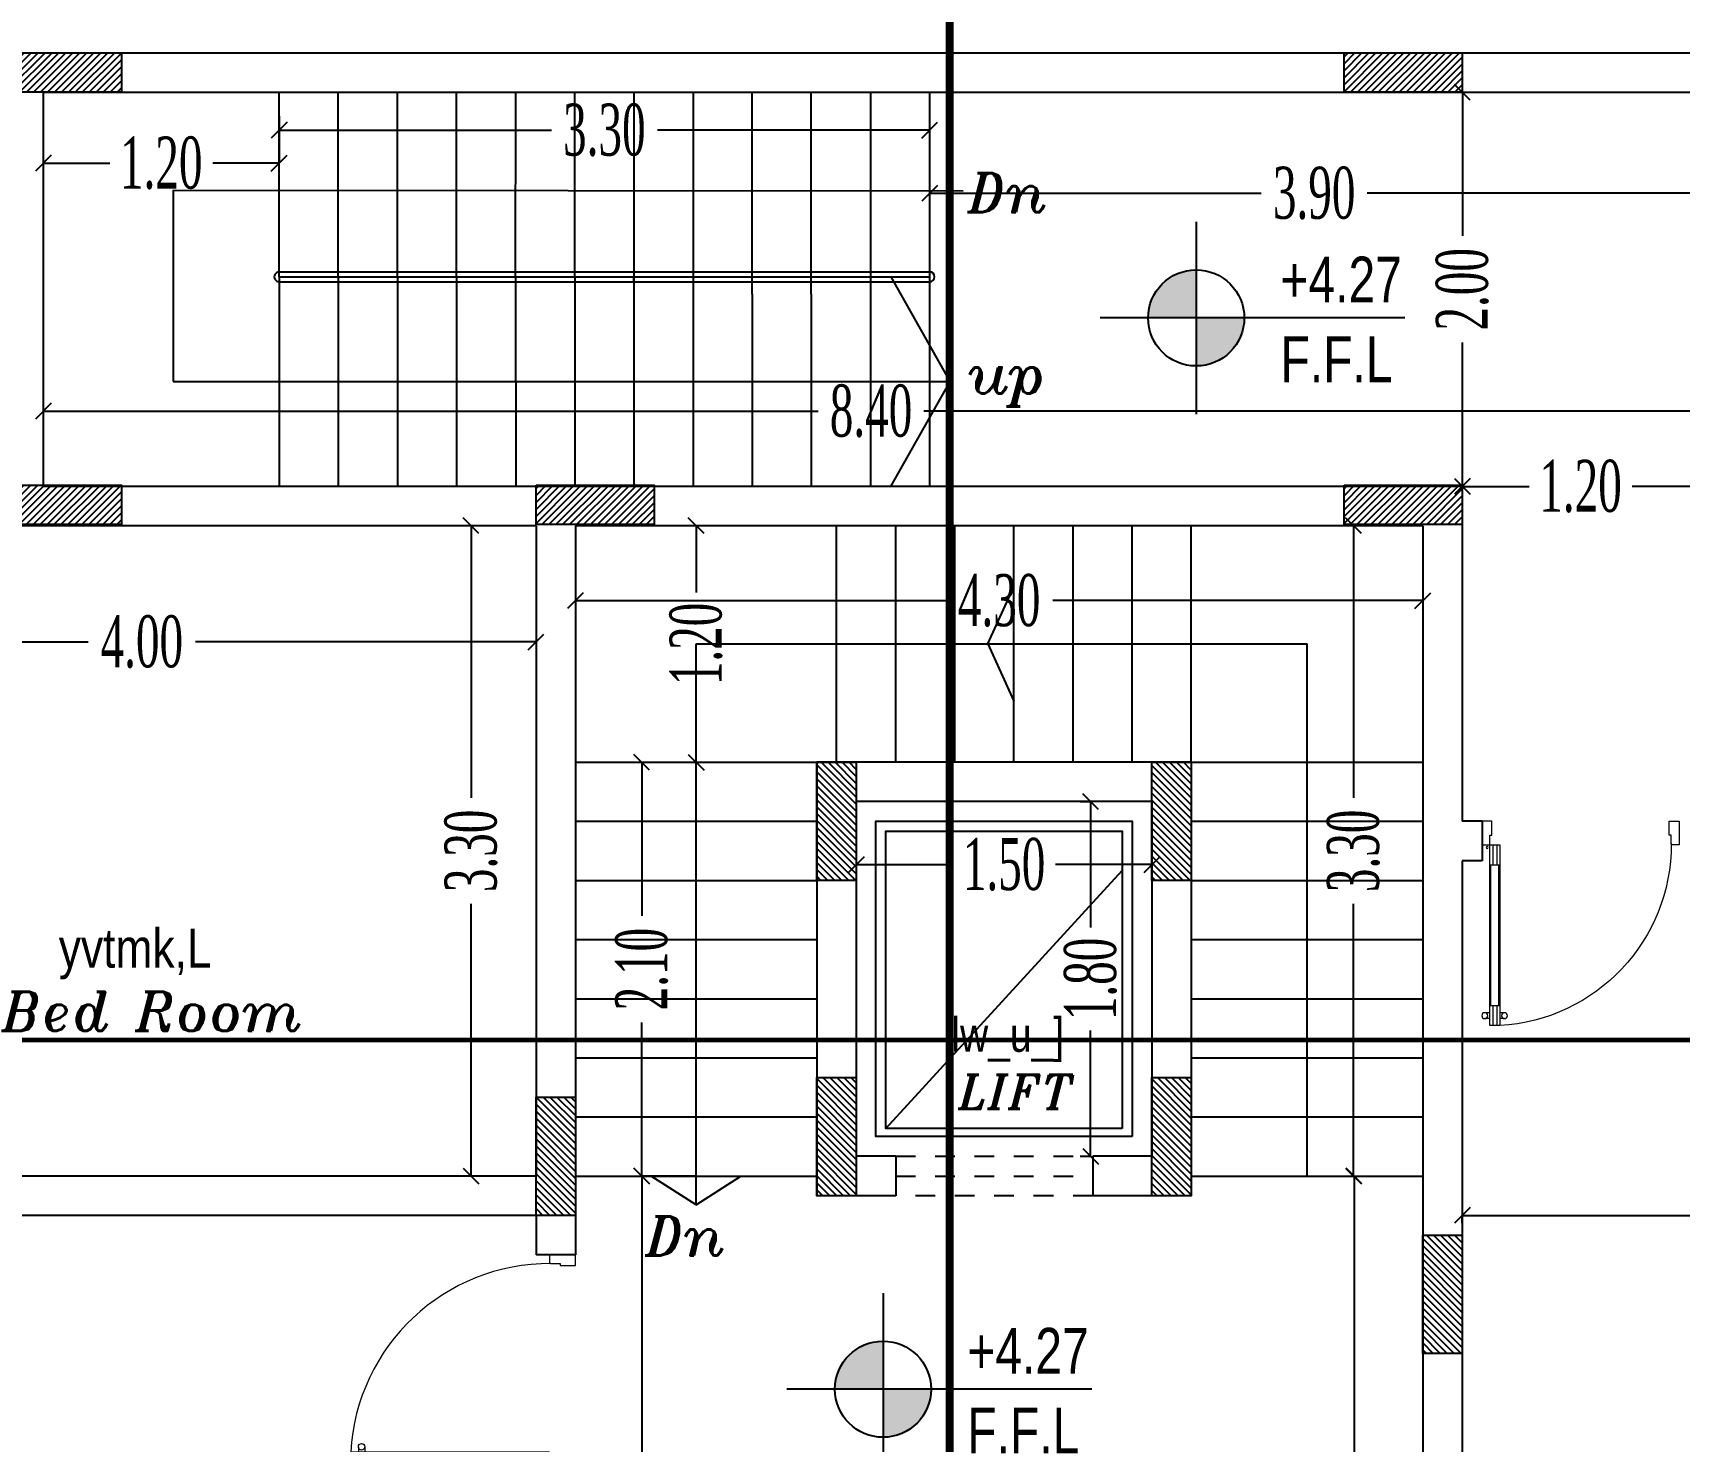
# Model space of a CAD drawing. Header units: metres. Extents: x -434 to 683, y -422 to -228.
# Drawn here: x 3.92 to 12.28, y -295.04 to -287.89 of the extents above; entities that cross this region are included whole.
import ezdxf
from ezdxf.enums import TextEntityAlignment as Align

# ---------------------------------------------------------------- set-up
doc = ezdxf.new("R2010")
doc.units = ezdxf.units.M
doc.header["$MEASUREMENT"] = 0
doc.header["$PDMODE"] = 34
for name, pattern in [('DASHDOT', [1, 0.5, -0.25, 0, -0.25]), ('DASHDOT2', [0.5, 0.25, -0.125, 0, -0.125]), ('DD', [0.2, 0.1, -0.1])]:
    doc.linetypes.add(name, pattern=pattern)
for name, color, linetype, lineweight in [('A-DOOR-FRAM', 31, 'Continuous', 25), ('Dimn Out', 6, 'Continuous', 9), ('door', 114, 'Continuous', 13)]:
    doc.layers.add(name, color=color, linetype=linetype, lineweight=lineweight)
for name, color, linetype in [('A-LVL', 3, 'Continuous'), ('Columns', 41, 'Continuous'), ('Dim-inside', 1, 'Continuous'), ('DWG-TITLE1', 2, 'Continuous'), ('FRN', 45, 'Continuous'), ('Hand Rail', 42, 'Continuous'), ('KOR', 134, 'Continuous'), ('Section Line', 4, 'Continuous'), ('TEXT', 4, 'Continuous'), ('TXT', 1, 'Continuous'), ('WALL', 7, 'Continuous')]:
    doc.layers.add(name, color=color, linetype=linetype)
doc.styles.add('ELAH-EN', font='arial.ttf', dxfattribs={"width": 0.75})
doc.styles.add('kamal', font='romantic.ttf', dxfattribs={"width": 0.6})
doc.styles.add('MP', font='xarb.shx', dxfattribs={"height": 200})
doc.styles.add('Q', font='italict.shx', dxfattribs={"height": 0.18})
doc.styles.add('UTMAN', font='romantic.ttf', dxfattribs={"width": 0.6})
doc.dimstyles.new('KAMAL', dxfattribs={"dimscale": 0.8, "dimtxt": 0.5, "dimasz": 0.1, "dimexe": 0, "dimexo": 0, "dimgap": 0.09, "dimtad": 1, "dimzin": 0, "dimdsep": 46, "dimtxsty": 'kamal', "dimblk": 'OBLIQUE', "dimcen": 0.09, "dimclrd": 15, "dimclre": 8, "dimclrt": 5, "dimadec": 0, "dimazin": 0, "dimtfac": 1, "dimtix": 1, "dimtofl": 0, "dimtmove": 1, "dimatfit": 3, "dimldrblk": 'OBLIQUE', "dimfxl": 0.18, "dimtolj": 1, "dimtzin": 0, "dimarcsym": 0})
doc.dimstyles.new('kamal 1', dxfattribs={"dimscale": 0.8, "dimtxt": 0.33, "dimasz": 0.1, "dimexe": 0, "dimexo": 0, "dimgap": 0.09, "dimtad": 0, "dimzin": 0, "dimdsep": 46, "dimtxsty": 'UTMAN', "dimblk": 'OBLIQUE', "dimcen": 0.09, "dimclrd": 252, "dimclre": 8, "dimclrt": 7, "dimadec": 0, "dimazin": 0, "dimtfac": 1, "dimtix": 1, "dimtofl": 0, "dimtmove": 1, "dimatfit": 3, "dimldrblk": 'OBLIQUE', "dimfxl": 1, "dimtolj": 1, "dimtzin": 0, "dimlwd": -1, "dimarcsym": 0})
doc.dimstyles.new('UTMAN 77', dxfattribs={"dimscale": 0.8, "dimtxt": 0.1, "dimasz": 0.1, "dimexe": 0, "dimexo": 0, "dimgap": 0.09, "dimtad": 0, "dimzin": 0, "dimdsep": 46, "dimtxsty": 'UTMAN', "dimblk": 'OBLIQUE', "dimcen": 0.09, "dimclrd": 252, "dimclre": 8, "dimclrt": 7, "dimadec": 0, "dimazin": 0, "dimtfac": 1, "dimtix": 1, "dimtofl": 0, "dimtmove": 1, "dimatfit": 3, "dimldrblk": 'OBLIQUE', "dimfxl": 0.18, "dimtolj": 1, "dimtzin": 0, "dimlwd": -1, "dimarcsym": 0})

# ---------------------------------------------------------------- blocks, each defined once
blk = doc.blocks.new('door-1m-wall-15')
at = {"layer": 'door', "color": 211}
for p, q in [((-0.1147011815501173, 1.003058871621022), (-0.09240534645908838, 1.003058871621022)), ((-0.03624353408179104, 1.003058934156229), (-0.01394769899076209, 1.003058934156229)), ((-0.1141539834405307, 0.9730167171087487), (-0.09240534645908838, 0.9730167171087487)), ((-0.0851435572204764, 0.9379491551052297), (-0.0851435572204764, 0.2203715598644749)), ((-0.04507600088135177, 0.9379491551052297), (-0.04507600088135177, 0.2203715598644749)), ((-0.03624350810304122, 0.9730082669018429), (-0.01394767301212596, 0.9730082669018429)), ((-0.04006755633912462, 0.2203715598644749), (-0.09015200176304461, 0.2203715598644749)), ((-0.07512666813562419, 0.120202669016976), (-0.07512666813562419, 0.2203715598644749)), ((-0.05509288996620398, 0.120202669016976), (-0.05509288996620398, 0.2203715598644749))]:
    blk.add_line(p, q, dxfattribs=at)
at = {"layer": 'door'}
for p, q in [((-0.09015200176304461, 1.038118045952899), (-0.04006755633912462, 1.038118045952899)), ((-0.09015200176304461, 0.120202669016976), (-0.09015200176304461, 1.038118045952899)), ((-0.07512666813562419, 0.9379491551052297), (-0.07512666813562419, 1.038118045952899)), ((-0.05509288996620398, 0.9379491551052297), (-0.05509288996620398, 1.038118045952899)), ((-0.04006755633912462, 1.038118045952899), (-0.04006755633912462, 0.120202669016976)), ((-0.09015200176304461, 0.9379491551052297), (-0.04006755633912462, 0.9379491551052297)), ((-1.001688908475501, 0.01001688908456799), (-1.001688908475501, 0.120202669016976)), ((-1.001688908475501, 0.120202669016976), (-0.9616321867001147, 0.120202669016976)), ((-0.961621352136433, 0.1151942244745214), (-0.961621352136433, 0.0701182235932265)), ((-0.04006755633912462, 0.120202669016976), (-0.09015200176304461, 0.120202669016976)), ((0, 0.120202669016976), (-0.04006755633912462, 0.120202669016976)), ((-0.04006755633912462, 0.120202669016976), (-0.04006755633912462, 0.0701182235932265)), ((0, 0), (0, 0.120202669016976)), ((-1.001688908475501, 0), (-1.001688908475501, 0.01001688908456799)), ((-0.9516044630518081, 0), (-1.001688908475501, 0)), ((-0.961621352136433, 0.0701182235932265), (-0.9516044630518081, 0.07011822359334019)), ((-0.9516044630518081, 0.07011822359334019), (-0.9516044630518081, 0)), ((-0.04006755633912462, 0.0701182235932265), (-0.05008444542386314, 0.07011822359334019)), ((-0.05008444542386314, 0.07011822359334019), (-0.05008444542386314, 0)), ((-0.05008444542386314, 0), (0, 0))]:
    blk.add_line(p, q, dxfattribs=at)
at = {"layer": 'door', "extrusion": (0, 0, -1)}
for centre, major_axis, ratio, start_param, end_param in [((-0.04006755633878356, 0.1179194061979842), (-0.8575167736169296, 0.3375706855221994), 0.9999893199778274, -0.3804679898418646, 1.141396578578808), ((-0.02638215680394751, 0.1325320894925426), (-0.003468184795607644, 0.003468184795607644), 0.9999999999996781, 4.712388980389195, 10.99557428756878)]:
    blk.add_ellipse(centre, major_axis=major_axis, ratio=ratio, start_param=start_param, end_param=end_param, dxfattribs=at)
at = {"layer": 'door', "color": 211, "extrusion": (0, 0, -1)}
blk.add_ellipse((-0.1146578315806437, 0.9880336005288655), major_axis=(0.01062451529735361, 0.01062451529735361), ratio=0.9999999999866576, start_param=3.141592653591579, end_param=9.424777960771165, dxfattribs=at)
at = {"layer": 'door', "color": 211, "extrusion": (0, 0, -0.9999999999999998)}
blk.add_ellipse((-0.01394768600135876, 0.9880336005288655), major_axis=(-0.01062451529735474, 0.01062451529735474), ratio=0.9999999999998949, start_param=4.712388980386475, end_param=10.99557428756606, dxfattribs=at)
blk = doc.blocks.new('_OBLIQUE')
at = {"color": 0, "linetype": 'ByBlock'}
blk.add_line((-0.5, -0.5), (0.5, 0.5), dxfattribs=at)
blk = doc.blocks.new('*D99')
at = {"layer": 'DEFPOINTS', "color": 0, "transparency": 16777216}
for p in [(11.17643231120184, -293.8931597896049), (11.17643231120184, -293.9331597896051), (14.37643231120394, -293.9331597896051)]:
    blk.add_point(p, dxfattribs=at)
at = {"layer": 'Dim-inside', "color": 8, "lineweight": -2, "transparency": 16777216}
for p, q in [((11.17643231120184, -293.9331597896051), (11.17643231120184, -293.8931597896049)), ((14.37643231120394, -293.9331597896051), (14.37643231120394, -293.8931597896049))]:
    blk.add_line(p, q, dxfattribs=at)
at = {"layer": 'Dim-inside', "color": 252, "transparency": 16777216}
for p, q in [((11.17643231120184, -293.8931597896049), (12.50748674907271, -293.8931597896049)), ((14.37643231120394, -293.8931597896049), (13.04537787333307, -293.8931597896049))]:
    blk.add_line(p, q, dxfattribs=at)
at = {"layer": 'Dim-inside', "color": 252, "transparency": 16777216, "xscale": 0.08000000000000002, "yscale": 0.08000000000000002, "zscale": 0.08000000000000002, "rotation": 180}
blk.add_blockref('_OBLIQUE', (11.17643231120184, -293.8931597896049), dxfattribs=at)
at = {"layer": 'Dim-inside', "color": 252, "transparency": 16777216, "xscale": 0.08000000000000002, "yscale": 0.08000000000000002, "zscale": 0.08000000000000002}
blk.add_blockref('_OBLIQUE', (14.37643231120394, -293.8931597896049), dxfattribs=at)
at = {"layer": 'Dim-inside', "color": 7, "transparency": 16777216, "insert": (12.77643231120289, -293.8931597896049), "char_height": 0.264, "attachment_point": 5, "style": 'UTMAN'}
blk.add_mtext('\\A1;3.20', dxfattribs=at)
blk = doc.blocks.new('*D100')
at = {"layer": 'DEFPOINTS', "color": 0, "transparency": 16777216}
for p in [(11.17643231120189, -290.1931597895971), (12.3764323112859, -290.1931597895974), (12.3764323112859, -290.1931597895974)]:
    blk.add_point(p, dxfattribs=at)
at = {"layer": 'Dim-inside', "color": 252, "transparency": 16777216}
for p, q in [((11.17643231120189, -290.1931597895974), (11.51521929349241, -290.1931597895974)), ((12.3764323112859, -290.1931597895974), (12.03764532899537, -290.1931597895974))]:
    blk.add_line(p, q, dxfattribs=at)
at = {"layer": 'Dim-inside', "color": 252, "transparency": 16777216, "xscale": 0.08000000000000002, "yscale": 0.08000000000000002, "zscale": 0.08000000000000002, "rotation": 180}
blk.add_blockref('_OBLIQUE', (11.17643231120189, -290.1931597895974), dxfattribs=at)
at = {"layer": 'Dim-inside', "color": 252, "transparency": 16777216, "xscale": 0.08000000000000002, "yscale": 0.08000000000000002, "zscale": 0.08000000000000002}
blk.add_blockref('_OBLIQUE', (12.3764323112859, -290.1931597895974), dxfattribs=at)
at = {"layer": 'Dim-inside', "color": 7, "transparency": 16777216, "insert": (11.77643231124389, -290.1931597895974), "char_height": 0.264, "attachment_point": 5, "style": 'UTMAN'}
blk.add_mtext('\\A1;1.20', dxfattribs=at)
blk = doc.blocks.new('*D101')
at = {"layer": 'DEFPOINTS', "color": 0, "transparency": 16777216}
for p in [(11.17687906171739, -288.1931524279692), (11.17687906171746, -288.1931524279692), (11.17643231120178, -290.1931597895975)]:
    blk.add_point(p, dxfattribs=at)
at = {"layer": 'Dim-inside', "color": 252, "transparency": 16777216}
for p, q in [((11.17687906171746, -288.1931524279692), (11.17687906171746, -288.9224531502034)), ((11.17687906171746, -290.1931597895975), (11.17687906171746, -289.4638590673632))]:
    blk.add_line(p, q, dxfattribs=at)
at = {"layer": 'Dim-inside', "color": 8, "lineweight": -2, "transparency": 16777216}
blk.add_line((11.17643231120178, -290.1931597895975), (11.17687906171746, -290.1931597895975), dxfattribs=at)
at = {"layer": 'Dim-inside', "color": 252, "transparency": 16777216, "xscale": 0.08000000000000002, "yscale": 0.08000000000000002, "zscale": 0.08000000000000002}
for p, rotation in [((11.17687906171746, -288.1931524279692), 90), ((11.17687906171746, -290.1931597895975), 270)]:
    blk.add_blockref('_OBLIQUE', p, dxfattribs=dict(at, rotation=rotation))
at = {"layer": 'Dim-inside', "color": 7, "transparency": 16777216, "insert": (11.17687906171738, -289.1931561087832), "char_height": 0.264, "attachment_point": 5, "rotation": 90, "style": 'UTMAN'}
blk.add_mtext('\\A1;2.00', dxfattribs=at)
blk = doc.blocks.new('*D102')
at = {"layer": 'DEFPOINTS', "color": 0, "transparency": 16777216}
for p in [(3.976432311202188, -289.8114876206384), (3.976432311202188, -289.8114876206383), (12.37643231128595, -289.8114876206404)]:
    blk.add_point(p, dxfattribs=at)
at = {"layer": 'Dim-inside', "color": 252, "transparency": 16777216}
for p, q in [((3.976432311202188, -289.8114876206383), (7.908541186983715, -289.8114876206383)), ((12.37643231128595, -289.8114876206383), (8.444323435504426, -289.8114876206383))]:
    blk.add_line(p, q, dxfattribs=at)
at = {"layer": 'Dim-inside', "color": 252, "transparency": 16777216, "xscale": 0.08000000000000002, "yscale": 0.08000000000000002, "zscale": 0.08000000000000002, "rotation": 180}
blk.add_blockref('_OBLIQUE', (3.976432311202188, -289.8114876206383), dxfattribs=at)
at = {"layer": 'Dim-inside', "color": 252, "transparency": 16777216, "xscale": 0.08000000000000002, "yscale": 0.08000000000000002, "zscale": 0.08000000000000002}
blk.add_blockref('_OBLIQUE', (12.37643231128595, -289.8114876206383), dxfattribs=at)
at = {"layer": 'Dim-inside', "color": 7, "transparency": 16777216, "insert": (8.17643231124407, -289.8114876206383), "char_height": 0.264, "attachment_point": 5, "style": 'UTMAN'}
blk.add_mtext('\\A1;8.40', dxfattribs=at)
blk = doc.blocks.new('*D52')
at = {"layer": 'DEFPOINTS', "color": 0, "transparency": 16777216}
for p in [(3.976432311229495, -288.3150762337397), (5.173239147241099, -288.3150762337399), (3.976432311229495, -288.5528161081756)]:
    blk.add_point(p, dxfattribs=at)
at = {"layer": 'Dim-inside', "color": 8, "lineweight": -2, "transparency": 16777216}
for p, q in [((3.976432311229495, -288.3150762337397), (3.976432311229495, -288.5528161081756)), ((5.173239147241099, -288.3150762337399), (5.173239147241099, -288.5528161081756))]:
    blk.add_line(p, q, dxfattribs=at)
at = {"layer": 'Dim-inside', "color": 252, "transparency": 16777216}
for p, q in [((3.976432311229495, -288.5528161081756), (4.313622711483818, -288.5528161081756)), ((5.173239147241099, -288.5528161081756), (4.836048746986776, -288.5528161081756))]:
    blk.add_line(p, q, dxfattribs=at)
at = {"layer": 'Dim-inside', "color": 252, "transparency": 16777216, "xscale": 0.08000000000000002, "yscale": 0.08000000000000002, "zscale": 0.08000000000000002, "rotation": 180}
blk.add_blockref('_OBLIQUE', (3.976432311229495, -288.5528161081756), dxfattribs=at)
at = {"layer": 'Dim-inside', "color": 252, "transparency": 16777216, "xscale": 0.08000000000000002, "yscale": 0.08000000000000002, "zscale": 0.08000000000000002}
blk.add_blockref('_OBLIQUE', (5.173239147241099, -288.5528161081756), dxfattribs=at)
at = {"layer": 'Dim-inside', "color": 7, "transparency": 16777216, "insert": (4.574835729235297, -288.5528161081756), "char_height": 0.264, "attachment_point": 5, "style": 'UTMAN'}
blk.add_mtext('\\A1;1.20', dxfattribs=at)
blk = doc.blocks.new('*D51')
at = {"layer": 'DEFPOINTS', "color": 0, "transparency": 16777216}
for p in [(5.173171270798434, -288.3413305885895), (8.473303893198992, -288.3854573674046), (8.473303893198992, -288.3854573674045)]:
    blk.add_point(p, dxfattribs=at)
at = {"layer": 'Dim-inside', "color": 8, "lineweight": -2, "transparency": 16777216}
blk.add_line((5.173171270798434, -288.3413305885895), (5.173171270798434, -288.3854573674045), dxfattribs=at)
at = {"layer": 'Dim-inside', "color": 252, "transparency": 16777216}
for p, q in [((5.173171270798434, -288.3854573674045), (6.554292019868535, -288.3854573674045)), ((8.473303893198992, -288.3854573674045), (7.092183144128891, -288.3854573674045))]:
    blk.add_line(p, q, dxfattribs=at)
at = {"layer": 'Dim-inside', "color": 252, "transparency": 16777216, "xscale": 0.08000000000000002, "yscale": 0.08000000000000002, "zscale": 0.08000000000000002, "rotation": 180}
blk.add_blockref('_OBLIQUE', (5.173171270798434, -288.3854573674045), dxfattribs=at)
at = {"layer": 'Dim-inside', "color": 252, "transparency": 16777216, "xscale": 0.08000000000000002, "yscale": 0.08000000000000002, "zscale": 0.08000000000000002}
blk.add_blockref('_OBLIQUE', (8.473303893198992, -288.3854573674045), dxfattribs=at)
at = {"layer": 'Dim-inside', "color": 7, "transparency": 16777216, "insert": (6.823237581998713, -288.3854573674045), "char_height": 0.264, "attachment_point": 5, "style": 'UTMAN'}
blk.add_mtext('\\A1;3.30', dxfattribs=at)
blk = doc.blocks.new('*D103')
at = {"layer": 'DEFPOINTS', "color": 0, "transparency": 16777216}
for p in [(8.47330389309775, -288.7056597896042), (12.37643231128618, -288.7056597896048), (12.37643231128618, -288.7056597896047)]:
    blk.add_point(p, dxfattribs=at)
at = {"layer": 'Dim-inside', "color": 252, "transparency": 16777216}
for p, q in [((8.47330389309775, -288.7056597896047), (10.15592254006179, -288.7056597896047)), ((12.37643231128618, -288.7056597896047), (10.69381366432214, -288.7056597896047))]:
    blk.add_line(p, q, dxfattribs=at)
at = {"layer": 'Dim-inside', "color": 252, "transparency": 16777216, "xscale": 0.08000000000000002, "yscale": 0.08000000000000002, "zscale": 0.08000000000000002, "rotation": 180}
blk.add_blockref('_OBLIQUE', (8.47330389309775, -288.7056597896047), dxfattribs=at)
at = {"layer": 'Dim-inside', "color": 252, "transparency": 16777216, "xscale": 0.08000000000000002, "yscale": 0.08000000000000002, "zscale": 0.08000000000000002}
blk.add_blockref('_OBLIQUE', (12.37643231128618, -288.7056597896047), dxfattribs=at)
at = {"layer": 'Dim-inside', "color": 7, "transparency": 16777216, "insert": (10.42486810219197, -288.7056597896047), "char_height": 0.264, "attachment_point": 5, "style": 'UTMAN'}
blk.add_mtext('\\A1;3.90', dxfattribs=at)
blk = doc.blocks.new('*D49')
at = {"layer": 'DEFPOINTS', "color": 0, "transparency": 16777216}
for p in [(7.012979313603186, -291.5931597895973), (7.012979313603191, -291.5931597895973), (7.012979313603186, -293.693159789598)]:
    blk.add_point(p, dxfattribs=at)
at = {"layer": 'Dim-inside', "color": 252, "transparency": 16777216}
for p, q in [((7.012979313603191, -291.5931597895973), (7.012979313603191, -292.3724568310178)), ((7.012979313603191, -293.693159789598), (7.012979313603191, -292.9138627481775))]:
    blk.add_line(p, q, dxfattribs=at)
at = {"layer": 'Dim-inside', "color": 252, "transparency": 16777216, "xscale": 0.08000000000000002, "yscale": 0.08000000000000002, "zscale": 0.08000000000000002}
for p, rotation in [((7.012979313603191, -291.5931597895973), 90), ((7.012979313603191, -293.693159789598), 270)]:
    blk.add_blockref('_OBLIQUE', p, dxfattribs=dict(at, rotation=rotation))
at = {"layer": 'Dim-inside', "color": 7, "transparency": 16777216, "insert": (7.012979313603107, -292.6431597895976), "char_height": 0.264, "attachment_point": 5, "rotation": 90, "style": 'UTMAN'}
blk.add_mtext('\\A1;2.10', dxfattribs=at)
blk = doc.blocks.new('*D104')
at = {"layer": 'DEFPOINTS', "color": 0, "transparency": 16777216}
for p in [(7.288932311202647, -290.3931597895976), (7.288932311202654, -290.3931597895976), (7.288932311202647, -291.5931597895973)]:
    blk.add_point(p, dxfattribs=at)
at = {"layer": 'Dim-inside', "color": 252, "transparency": 16777216}
for p, q in [((7.288932311202654, -290.3931597895976), (7.288932311202654, -290.731946771846)), ((7.288932311202654, -291.5931597895973), (7.288932311202654, -291.2543728073489))]:
    blk.add_line(p, q, dxfattribs=at)
at = {"layer": 'Dim-inside', "color": 252, "transparency": 16777216, "xscale": 0.08000000000000002, "yscale": 0.08000000000000002, "zscale": 0.08000000000000002}
for p, rotation in [((7.288932311202654, -290.3931597895976), 90), ((7.288932311202654, -291.5931597895973), 270)]:
    blk.add_blockref('_OBLIQUE', p, dxfattribs=dict(at, rotation=rotation))
at = {"layer": 'Dim-inside', "color": 7, "transparency": 16777216, "insert": (7.288932311202569, -290.9931597895974), "char_height": 0.264, "attachment_point": 5, "rotation": 90, "style": 'UTMAN'}
blk.add_mtext('\\A1;1.20', dxfattribs=at)
blk = doc.blocks.new('*D50')
at = {"layer": 'DEFPOINTS', "color": 0, "transparency": 16777216}
for p in [(6.676432311202109, -290.7732221282913), (10.97643231120201, -290.7732221282913), (10.97643231120201, -290.7732221282912)]:
    blk.add_point(p, dxfattribs=at)
at = {"layer": 'Dim-inside', "color": 252, "transparency": 16777216}
for p, q in [((6.676432311202109, -290.7732221282912), (8.553737636645845, -290.7732221282912)), ((10.97643231120201, -290.7732221282912), (9.099126985758272, -290.7732221282912))]:
    blk.add_line(p, q, dxfattribs=at)
at = {"layer": 'Dim-inside', "color": 252, "transparency": 16777216, "xscale": 0.08000000000000002, "yscale": 0.08000000000000002, "zscale": 0.08000000000000002, "rotation": 180}
blk.add_blockref('_OBLIQUE', (6.676432311202109, -290.7732221282912), dxfattribs=at)
at = {"layer": 'Dim-inside', "color": 252, "transparency": 16777216, "xscale": 0.08000000000000002, "yscale": 0.08000000000000002, "zscale": 0.08000000000000002}
blk.add_blockref('_OBLIQUE', (10.97643231120201, -290.7732221282912), dxfattribs=at)
at = {"layer": 'Dim-inside', "color": 7, "transparency": 16777216, "insert": (8.826432311202058, -290.7732221282912), "char_height": 0.264, "attachment_point": 5, "style": 'UTMAN'}
blk.add_mtext('\\A1;4.30', dxfattribs=at)
blk = doc.blocks.new('*D48')
at = {"layer": 'DEFPOINTS', "color": 0, "transparency": 16777216}
for p in [(10.62421827844429, -290.3931597895976), (10.62421827844431, -290.3931597895976), (10.62421827844429, -293.693159789598)]:
    blk.add_point(p, dxfattribs=at)
at = {"layer": 'Dim-inside', "color": 252, "transparency": 16777216}
for p, q in [((10.62421827844431, -290.3931597895976), (10.62421827844431, -291.7742142274677)), ((10.62421827844431, -293.693159789598), (10.62421827844431, -292.312105351728))]:
    blk.add_line(p, q, dxfattribs=at)
at = {"layer": 'Dim-inside', "color": 252, "transparency": 16777216, "xscale": 0.08000000000000002, "yscale": 0.08000000000000002, "zscale": 0.08000000000000002}
for p, rotation in [((10.62421827844431, -290.3931597895976), 90), ((10.62421827844431, -293.693159789598), 270)]:
    blk.add_blockref('_OBLIQUE', p, dxfattribs=dict(at, rotation=rotation))
at = {"layer": 'Dim-inside', "color": 7, "transparency": 16777216, "insert": (10.62421827844422, -292.0431597895978), "char_height": 0.264, "attachment_point": 5, "rotation": 90, "style": 'UTMAN'}
blk.add_mtext('\\A1;3.30', dxfattribs=at)
blk = doc.blocks.new('*D47')
at = {"layer": 'DEFPOINTS', "color": 0, "transparency": 16777216}
for p in [(10.48910382793924, -293.6931597895981), (10.62711316611088, -299.6138002403147), (11.17002355306881, -299.6138002403147)]:
    blk.add_point(p, dxfattribs=at)
at = {"layer": 'Dim-inside', "color": 8, "lineweight": -2, "transparency": 16777216}
for p, q in [((10.48910382793924, -293.6931597895981), (10.62711316611088, -293.6931597895981)), ((11.17002355306881, -299.6138002403147), (10.62711316611088, -299.6138002403147))]:
    blk.add_line(p, q, dxfattribs=at)
at = {"layer": 'Dim-inside', "color": 252, "transparency": 16777216}
for p, q in [((10.62711316611088, -293.6931597895981), (10.62711316611088, -296.3831285356665)), ((10.62711316611088, -299.6138002403147), (10.62711316611088, -296.9238314942464))]:
    blk.add_line(p, q, dxfattribs=at)
at = {"layer": 'Dim-inside', "color": 252, "transparency": 16777216, "xscale": 0.08000000000000002, "yscale": 0.08000000000000002, "zscale": 0.08000000000000002}
for p, rotation in [((10.62711316611088, -293.6931597895981), 90), ((10.62711316611088, -299.6138002403147), 270)]:
    blk.add_blockref('_OBLIQUE', p, dxfattribs=dict(at, rotation=rotation))
at = {"layer": 'Dim-inside', "color": 7, "transparency": 16777216, "insert": (10.62711316611079, -296.6534800149564), "char_height": 0.264, "attachment_point": 5, "rotation": 90, "style": 'UTMAN'}
blk.add_mtext('\\A1;5.92', dxfattribs=at)
blk = doc.blocks.new('*D105')
at = {"layer": 'DEFPOINTS', "color": 0, "transparency": 16777216}
for p in [(7.288932311202647, -293.693159789598), (7.012821177194784, -300.338233581788), (7.012821177194782, -300.338233581788)]:
    blk.add_point(p, dxfattribs=at)
at = {"layer": 'Dim-inside', "color": 8, "lineweight": -2, "transparency": 16777216}
blk.add_line((7.288932311202647, -293.693159789598), (7.01282117719478, -293.693159789598), dxfattribs=at)
at = {"layer": 'Dim-inside', "color": 252, "transparency": 16777216}
for p, q in [((7.01282117719478, -293.693159789598), (7.012821177194781, -296.7499144371723)), ((7.012821177194782, -300.338233581788), (7.012821177194781, -297.2814789342137))]:
    blk.add_line(p, q, dxfattribs=at)
at = {"layer": 'Dim-inside', "color": 252, "transparency": 16777216, "xscale": 0.08000000000000002, "yscale": 0.08000000000000002, "zscale": 0.08000000000000002}
for p, rotation in [((7.01282117719478, -293.693159789598), 90), ((7.012821177194782, -300.338233581788), 270)]:
    blk.add_blockref('_OBLIQUE', p, dxfattribs=dict(at, rotation=rotation))
at = {"layer": 'Dim-inside', "color": 7, "transparency": 16777216, "insert": (7.012821177194696, -297.0156966856929), "char_height": 0.264, "attachment_point": 5, "rotation": 90, "style": 'UTMAN'}
blk.add_mtext('\\A1;6.65', dxfattribs=at)
blk = doc.blocks.new('*D106')
at = {"layer": 'DEFPOINTS', "color": 0, "transparency": 16777216}
for p in [(9.236825456788612, -291.7931597895979), (9.2368254567881, -293.5931597895988), (9.29035331298332, -293.5931597895988)]:
    blk.add_point(p, dxfattribs=at)
at = {"layer": 'Dim-inside', "color": 8, "lineweight": -2, "transparency": 16777216}
for p, q in [((9.236825456788612, -291.7931597895979), (9.290353312983319, -291.7931597895979)), ((9.2368254567881, -293.5931597895988), (9.29035331298332, -293.5931597895988))]:
    blk.add_line(p, q, dxfattribs=at)
at = {"layer": 'Dim-inside', "color": 252, "transparency": 16777216}
for p, q in [((9.290353312983319, -291.7931597895979), (9.29035331298332, -292.4319467718469)), ((9.29035331298332, -293.5931597895988), (9.29035331298332, -292.9543728073498))]:
    blk.add_line(p, q, dxfattribs=at)
at = {"layer": 'Dim-inside', "color": 252, "transparency": 16777216, "xscale": 0.08000000000000002, "yscale": 0.08000000000000002, "zscale": 0.08000000000000002}
for p, rotation in [((9.290353312983319, -291.7931597895979), 90), ((9.29035331298332, -293.5931597895988), 270)]:
    blk.add_blockref('_OBLIQUE', p, dxfattribs=dict(at, rotation=rotation))
at = {"layer": 'Dim-inside', "color": 7, "transparency": 16777216, "insert": (9.290353312983235, -292.6931597895983), "char_height": 0.264, "attachment_point": 5, "rotation": 90, "style": 'UTMAN'}
blk.add_mtext('\\A1;1.80', dxfattribs=at)
blk = doc.blocks.new('*D107')
at = {"layer": 'DEFPOINTS', "color": 0, "transparency": 16777216}
for p in [(8.101432311214523, -292.11077799013), (9.60143231120577, -292.11077799013), (9.60143231120577, -292.1125532807222)]:
    blk.add_point(p, dxfattribs=at)
at = {"layer": 'Dim-inside', "color": 8, "lineweight": -2, "transparency": 16777216}
for p, q in [((8.101432311214523, -292.11077799013), (8.101432311214523, -292.1125532807222)), ((9.60143231120577, -292.11077799013), (9.60143231120577, -292.1125532807222))]:
    blk.add_line(p, q, dxfattribs=at)
at = {"layer": 'Dim-inside', "color": 252, "transparency": 16777216}
for p, q in [((8.101432311214523, -292.1125532807222), (8.590219293458667, -292.1125532807222)), ((9.60143231120577, -292.1125532807222), (9.112645328961626, -292.1125532807222))]:
    blk.add_line(p, q, dxfattribs=at)
at = {"layer": 'Dim-inside', "color": 252, "transparency": 16777216, "xscale": 0.08000000000000002, "yscale": 0.08000000000000002, "zscale": 0.08000000000000002, "rotation": 180}
blk.add_blockref('_OBLIQUE', (8.101432311214523, -292.1125532807222), dxfattribs=at)
at = {"layer": 'Dim-inside', "color": 252, "transparency": 16777216, "xscale": 0.08000000000000002, "yscale": 0.08000000000000002, "zscale": 0.08000000000000002}
blk.add_blockref('_OBLIQUE', (9.60143231120577, -292.1125532807222), dxfattribs=at)
at = {"layer": 'Dim-inside', "color": 7, "transparency": 16777216, "insert": (8.851432311210147, -292.1125532807222), "char_height": 0.264, "attachment_point": 5, "style": 'UTMAN'}
blk.add_mtext('\\A1;1.50', dxfattribs=at)
blk = doc.blocks.new('*D110')
at = {"layer": 'DEFPOINTS', "color": 0, "transparency": 16777216}
for p in [(2.476432311202113, -290.9508738632239), (2.476432311202113, -290.9825182360797), (6.476432311202113, -290.9508738632236)]:
    blk.add_point(p, dxfattribs=at)
at = {"layer": 'Dim-inside', "color": 8, "lineweight": -2, "transparency": 16777216}
for p, q in [((2.476432311202113, -290.9508738632239), (2.476432311202113, -290.9825182360797)), ((6.476432311202113, -290.9508738632236), (6.476432311202113, -290.9825182360797))]:
    blk.add_line(p, q, dxfattribs=at)
at = {"layer": 'Dim-inside', "color": 252, "transparency": 16777216}
for p, q in [((2.476432311202113, -290.9825182360797), (4.2037376366459, -290.9825182360797)), ((6.476432311202113, -290.9825182360797), (4.749126985758326, -290.9825182360797))]:
    blk.add_line(p, q, dxfattribs=at)
at = {"layer": 'Dim-inside', "color": 252, "transparency": 16777216, "xscale": 0.08000000000000002, "yscale": 0.08000000000000002, "zscale": 0.08000000000000002, "rotation": 180}
blk.add_blockref('_OBLIQUE', (2.476432311202113, -290.9825182360797), dxfattribs=at)
at = {"layer": 'Dim-inside', "color": 252, "transparency": 16777216, "xscale": 0.08000000000000002, "yscale": 0.08000000000000002, "zscale": 0.08000000000000002}
blk.add_blockref('_OBLIQUE', (6.476432311202113, -290.9825182360797), dxfattribs=at)
at = {"layer": 'Dim-inside', "color": 7, "transparency": 16777216, "insert": (4.476432311202113, -290.9825182360797), "char_height": 0.264, "attachment_point": 5, "style": 'UTMAN'}
blk.add_mtext('\\A1;4.00', dxfattribs=at)
blk = doc.blocks.new('*D39')
at = {"layer": 'DEFPOINTS', "color": 0, "transparency": 16777216}
for p in [(6.147051516493063, -290.3931597895976), (6.14705151649329, -293.6931597895976), (6.147051516493287, -293.6931597895976)]:
    blk.add_point(p, dxfattribs=at)
at = {"layer": 'Dim-inside', "color": 252, "transparency": 16777216}
for p, q in [((6.147051516493287, -290.3931597895976), (6.147051516493287, -291.7742142274674)), ((6.147051516493287, -293.6931597895976), (6.147051516493287, -292.3121053517278))]:
    blk.add_line(p, q, dxfattribs=at)
at = {"layer": 'Dim-inside', "color": 252, "transparency": 16777216, "xscale": 0.08000000000000002, "yscale": 0.08000000000000002, "zscale": 0.08000000000000002}
for p, rotation in [((6.147051516493287, -290.3931597895976), 90), ((6.147051516493287, -293.6931597895976), 270)]:
    blk.add_blockref('_OBLIQUE', p, dxfattribs=dict(at, rotation=rotation))
at = {"layer": 'Dim-inside', "color": 7, "transparency": 16777216, "insert": (6.147051516493202, -292.0431597895976), "char_height": 0.264, "attachment_point": 5, "rotation": 90, "style": 'UTMAN'}
blk.add_mtext('\\A1;3.30', dxfattribs=at)
blk = doc.blocks.new('g col')
at = {"layer": 'Columns'}
h = blk.add_hatch(dxfattribs=at)
h.set_pattern_fill('ANSI31', color=1, scale=0.2)
h.set_pattern_definition([(45, (-46.67382963912632, 345.1554098738134), (-0.01767766952966369, 0.01767766952966369), [])])
h.paths.add_polyline_path([(1.477928890381008e-12, 0), (0.5999999999999872, 0), (0.5999999999999872, -0.2000000000000455), (1.477928890381008e-12, -0.2000000000000455)])
at = {"layer": 'Columns', "color": 1}
blk.add_lwpolyline([(1.477928890381008e-12, 0), (0.5999999999999872, 0), (0.5999999999999872, -0.2000000000000455), (1.477928890381008e-12, -0.2000000000000455)], close=True, dxfattribs=at)
blk = doc.blocks.new('f col')
at = {"layer": 'WALL', "color": 1}
for p in [(-18.06028343715596, 11.82135925801902), (-11.25714572911589, 11.82135189638336), (-18.06028343715578, 9.627290982680051), (-15.35714572911725, 9.627290982680108), (-11.25714572911592, 9.627290982680108)]:
    blk.add_blockref('g col', p, dxfattribs=at)
at = {"layer": 'WALL', "color": 1, "rotation": 270}
for p in [(-13.7321457291124, 8.221351896391525), (-12.03214572911733, 8.221351896391525), (-13.7321457291125, 6.621351896388433), (-12.03214572911743, 6.621351896388433), (-15.15714572911697, 6.521351896389717), (-10.65714572911591, 5.82135189638575)]:
    blk.add_blockref('g col', p, dxfattribs=at)
blk = doc.blocks.new('LEV1')
at = {"layer": 'TEXT'}
for points in [[(-2.346496330574155e-10, 209.8960143857257, 0.4142135623727664), (-209.8960143857266, 0), (-2.346496330574155e-10, 0)], [(209.8960143857294, 0), (-2.346496330574155e-10, 0), (-2.346496330574155e-10, -209.8960143857403, 0.414213562373424)]]:
    blk.add_hatch(color=0, dxfattribs=at).paths.add_polyline_path(points)
at = {"layer": 'TEXT', "color": 0}
for p, q in [((-2.355591277591884e-10, 419.7920287714514), (-2.355591277591884e-10, -419.7920287714514)), ((911.6344617463328, 0), (-419.7920287716943, 0))]:
    blk.add_line(p, q, dxfattribs=at)
blk.add_circle((0, 0), 209.8960143857294, dxfattribs=at)
at = {"layer": 'TEXT', "color": 0, "style": 'ELAH-EN', "width": 0.75}
for tag, p in [('0000', (368.05260304289, 186.4089961235586)), ('1111', (368.05260304289, -515.3646839332359))]:
    blk.add_attdef(tag, p, '', height=200, dxfattribs=at)
blk = doc.blocks.new('sd12')
at = {"layer": 'DWG-TITLE1', "color": 4, "linetype": 'DASHDOT2', "const_width": 0.04}
blk.add_lwpolyline([(2.365471194901261, 6.330509806609996), (2.365471194901261, -8.681566525989467)], dxfattribs=at)
at = {"layer": 'Section Line', "linetype": 'DASHDOT', "ltscale": 0.5, "const_width": 0.02304000000000001}
blk.add_lwpolyline([(-15.99011150796955, 0), (15.48351454972129, 0)], dxfattribs=at)
blk = doc.blocks.new('*D309')
at = {"layer": 'DEFPOINTS', "color": 0, "ltscale": 50, "transparency": 16777216}
for p in [(20.78565136085776, -287.1870438395976), (-9.214348639224063, -287.9931597897726), (20.78565136085776, -287.9931597868186)]:
    blk.add_point(p, dxfattribs=at)
at = {"layer": 'Dimn Out', "color": 8, "lineweight": -2, "ltscale": 50, "transparency": 16777216}
for p, q in [((-9.214348639224063, -287.9931597897726), (-9.214348639224063, -287.1870438395976)), ((20.78565136085776, -287.9931597868186), (20.78565136085776, -287.1870438395976))]:
    blk.add_line(p, q, dxfattribs=at)
at = {"layer": 'Dimn Out', "color": 252, "ltscale": 50, "transparency": 16777216}
for p, q in [((-9.214348639224063, -287.1870438395976), (5.326491597503237, -287.1870438395976)), ((20.78565136085776, -287.1870438395976), (6.244811124130456, -287.1870438395976))]:
    blk.add_line(p, q, dxfattribs=at)
at = {"layer": 'Dimn Out', "color": 252, "ltscale": 50, "transparency": 16777216, "xscale": 0.024, "yscale": 0.024, "zscale": 0.024, "rotation": 180}
blk.add_blockref('_OBLIQUE', (-9.214348639224063, -287.1870438395976), dxfattribs=at)
at = {"layer": 'Dimn Out', "color": 252, "ltscale": 50, "transparency": 16777216, "xscale": 0.024, "yscale": 0.024, "zscale": 0.024}
blk.add_blockref('_OBLIQUE', (20.78565136085776, -287.1870438395976), dxfattribs=at)
at = {"layer": 'Dimn Out', "color": 7, "ltscale": 50, "transparency": 16777216, "insert": (5.785651360816846, -287.1870438395976), "char_height": 0.4, "attachment_point": 5, "style": 'UTMAN'}
blk.add_mtext('\\A1;30.00', dxfattribs=at)

msp = doc.modelspace()

# ---------------------------------------------------------------- linework, layer by layer
for p, q in [((8.301431975893536, -293.5931597895983), (8.301431975893536, -293.7931614661549)), ((9.301431975893536, -293.5931597895986), (9.301431975893536, -293.7931614661549))]:
    msp.add_line(p, q)
at = {"layer": 'A-DOOR-FRAM', "linetype": 'DD'}
for p, q in [((8.301431975894047, -293.5931581130383), (9.301432646517185, -293.5931614661588)), ((8.301431640582223, -293.6931581130377), (9.30143231120536, -293.6931614661582)), ((9.301431975893536, -293.793161466155), (8.301431975894047, -293.7931581130379))]:
    msp.add_line(p, q, dxfattribs=at)
at = {"layer": 'FRN'}
msp.add_line((8.251432311300846, -293.4524978629734), (9.451432311346139, -292.1431232588147), dxfattribs=at)
for points in [[(9.50143231111258, -293.4931597895056), (8.201432311205167, -293.4931597895038), (8.201432311256497, -291.8931597895972), (9.50143231116391, -291.8931597895981)], [(9.45143231118243, -293.452567032039), (8.251432311134408, -293.4525670320372), (8.251432311186193, -291.9431597895963), (9.451432311234214, -291.9431597895991)]]:
    msp.add_lwpolyline(points, close=True, dxfattribs=at)
at = {"layer": 'Hand Rail'}
for p, q in [((5.173031607703876, -289.1547301685255), (8.473303893097864, -289.1547301685255)), ((5.173032473384069, -289.104815120997), (8.473303893097864, -289.1047301685267)), ((5.173045742018417, -289.1298151207474), (7.273038686891653, -289.1297301685248)), ((6.973038686890618, -289.1297301685259), (8.473303893097864, -289.129730168526)), ((6.973038686889709, -289.1547301685255), (6.973038686889709, -289.1297301685259)), ((7.273038686891653, -289.1297301685248), (7.273038686891709, -289.1297301685259)), ((8.473303893097807, -289.1047301685252), (8.473303893097864, -289.1547301685255)), ((8.768694388820393, -290.9931597895986), (8.901432311200836, -290.7031070637314)), ((7.288932311202643, -290.9931597895995), (10.38893231120329, -290.9931597895992)), ((7.288932311202643, -293.8389917001374), (7.288932311202643, -290.9931597895995)), ((8.768694388820393, -290.9931597895985), (8.901432311200836, -291.2832125154657)), ((10.38893231120329, -293.6931597895981), (10.38893231120329, -290.9931597895992)), ((7.288932311202643, -293.8389917001374), (7.061549520874905, -293.693159789598)), ((7.288932311202643, -293.8389917001374), (7.516315101530381, -293.693159789598)), ((9.801432311202461, -293.6931597895984), (10.97643231120333, -293.6931597895977))]:
    msp.add_line(p, q, dxfattribs=at)
for points in [[(8.643276364272424, -288.6946579277231), (4.635579307509772, -288.6919940263562), (4.635579307509772, -289.6613600288504)], [(8.277587383691582, -290.1931597896038), (8.577587383691764, -289.6614449790655), (8.277852589896384, -289.1297301685266)], [(4.635579307509772, -289.6613600288504), (8.577539496112308, -289.6613600288504)]]:
    msp.add_lwpolyline(points, dxfattribs=at)
for centre, radius, start, end in [((5.173038686889015, -289.1297301685264), 0.02491504830416878, 89.98377570310691, 270.0142888590341), ((8.473303893097864, -289.1297301685261), 0.02499999999943725, 270, 90)]:
    msp.add_arc(centre, radius, start, end, dxfattribs=at)
at = {"layer": 'KOR', "color": 3}
for p, q in [((5.173038686889015, -289.1297301685285), (5.173303893121556, -288.1931524279692)), ((5.47303868688897, -289.1297301685287), (5.473303893121511, -288.1931524279694)), ((5.773038686889834, -289.1297301685291), (5.773303893121692, -288.1931524279694)), ((6.073038686890925, -289.1297301685291), (6.073303893121874, -288.1931524279694)), ((6.373038686891107, -289.1297301685291), (6.373303893122056, -288.1931524279694)), ((6.673038686890379, -289.1297301685291), (6.673303893122238, -288.1931524279694)), ((6.973303893123386, -288.1931524279664), (6.973038686890618, -289.1297301685268)), ((7.273303893123568, -288.1931524279664), (7.273038686891709, -289.1297301685268)), ((7.573303893096693, -289.2181597896061), (7.573303893122841, -288.1931524279705)), ((7.873303893095965, -289.2181597896061), (7.873303893123023, -288.1931524279705)), ((8.17330389312417, -288.1931524279675), (8.173303893096204, -289.2181597896038)), ((8.473303893124353, -288.1931524279675), (8.473303893097295, -289.2181597896038)), ((5.173038686889015, -289.1297301685264), (5.173303893094499, -290.1931597896032)), ((5.47303868688897, -289.1297301685262), (5.473303893094453, -290.193159789603)), ((5.773038686889834, -289.1297301685257), (5.773303893094635, -290.193159789603)), ((6.073038686890925, -289.1297301685257), (6.073303893094817, -290.193159789603)), ((6.373038686891107, -289.1297301685257), (6.373303893094999, -290.193159789603)), ((6.673038686890379, -289.1297301685257), (6.673303893095181, -290.193159789603)), ((6.973038686890561, -289.1297301685257), (6.973303893095363, -290.193159789603)), ((7.273038686891653, -289.1297301685257), (7.273303893095544, -290.193159789603)), ((7.573303893096693, -289.2181597896027), (7.573303893095783, -290.1931597896041)), ((7.873303893095965, -289.2181597896027), (7.873303893095965, -290.1931597896041)), ((8.173303893096147, -289.2181597896027), (8.173303893096147, -290.1931597896041)), ((8.473303893097238, -289.2181597896027), (8.473303893096329, -290.1931597896041)), ((8.001432311201029, -291.5931597895986), (8.00143231120012, -290.3931597895998)), ((8.301432311201097, -291.5931597895984), (8.30143231120013, -290.3931597895996)), ((8.601432311201052, -291.5931597895982), (8.601432311200142, -290.3931597895993)), ((8.90143231120112, -291.593159789598), (8.901432311200153, -290.3931597895991)), ((9.201432311201074, -291.5931597895977), (9.201432311200165, -290.3931597895989)), ((9.501432311201143, -291.5931597895975), (9.501432311200176, -290.3931597895987)), ((9.801432311201097, -291.5931597895972), (9.801432311200188, -290.3931597895984)), ((6.676432311201893, -291.5931597895972), (7.901432311206122, -291.5931597895972)), ((9.801432311202007, -291.5931597895972), (10.97643231120338, -291.5931597895982)), ((6.676432311201893, -291.8931597895974), (7.901432311206122, -291.8931597895984)), ((9.801432311202007, -291.8931597895983), (10.97643231120338, -291.8931597895984)), ((6.676432311201665, -292.1931597895974), (7.901432311205895, -292.1931597895984)), ((9.801432311202007, -292.1931597895985), (10.97643231120338, -292.1931597895986)), ((6.676432311201438, -292.4931597895974), (7.901432311205667, -292.4931597895983)), ((9.801432311202007, -292.4931597895978), (10.97643231120338, -292.4931597895987)), ((6.676432311201211, -292.7931597895974), (7.90143231120544, -292.7931597895983)), ((9.801432311202234, -292.7931597895964), (10.97643231120361, -292.7931597895973)), ((6.676432311200983, -293.0931597895974), (7.901432311205212, -293.0931597895984)), ((9.801432311202007, -293.0931597895964), (10.97643231120333, -293.0931597895973)), ((6.676432311200756, -293.3931597895974), (7.901432311204985, -293.3931597895984)), ((9.801432311202007, -293.3931597895975), (10.97643231120333, -293.3931597895975)), ((6.676432311200529, -293.6931597895974), (7.901432311204758, -293.6931597895984))]:
    msp.add_line(p, q, dxfattribs=at)
at = {"layer": 'WALL'}
for p, q in [((3.772991051357849, -287.9931524279673), (18.78341356678741, -287.9931524279708)), ((3.97643231122953, -288.1931524279674), (3.976432311202018, -290.1931597895977)), ((3.97643231122953, -288.1931524279674), (12.37643231131335, -288.1931524279693)), ((11.17643231120189, -290.1931597895971), (3.976432311202018, -290.1931597895977)), ((11.17643231120189, -290.1931597895971), (11.17643231120189, -291.8931597896047)), ((6.476432311202075, -290.3931597895975), (3.776745153008506, -290.3931597895977)), ((10.97643231120196, -290.3931597895975), (6.676432311202063, -290.3931597895975)), ((10.97643231120196, -290.3931597895975), (10.97643231120196, -299.6060137641594)), ((7.901432311206122, -291.5931597895968), (7.901432311206122, -293.7931597895983)), ((9.801432311202007, -291.5931597895972), (7.901432311206236, -291.5931597895968)), ((9.801432311202007, -291.5931597895972), (9.801432311201893, -293.7931597895988)), ((8.101432311209976, -291.7931597895975), (8.101432311210147, -293.5931597895983)), ((9.601432311201222, -291.7931597895979), (8.10143231121009, -291.7931597895974)), ((9.601432311201222, -291.7931597895979), (9.601432311201165, -293.5931597895988)), ((11.27643231120186, -291.8931597896047), (11.17643231120195, -291.8931597896047)), ((11.27643231120192, -291.8931597896047), (11.27643231120192, -292.0931597896047)), ((11.17643231120189, -292.0931597896047), (11.17643231120206, -299.5686922330366)), ((11.27643231120186, -292.0931597896047), (11.17643231120195, -292.0931597896047)), ((8.301431975893536, -293.5931597895984), (8.101432311210147, -293.5931597895983)), ((9.601432311201165, -293.5931597895988), (9.301431975893536, -293.5931597895986)), ((6.476432311202302, -293.6931597895975), (3.676432311202291, -293.6931597895977)), ((8.301431975893536, -293.7931597895985), (7.901432311206122, -293.7931597895983)), ((9.801432311201893, -293.7931597895988), (9.301431975893536, -293.7931597895987)), ((6.476432311202302, -293.8931597895975), (3.676432311202291, -293.8931597895977)), ((6.676432311202404, -294.0931597895975), (6.476432311202359, -294.0931597895975))]:
    msp.add_line(p, q, dxfattribs=at)
at = {"layer": 'WALL', "color": 0}
for p, q in [((6.476432311202075, -290.3931597895975), (6.476432311202302, -293.6931597895975)), ((6.676432311202063, -290.3931597895975), (6.676432311202348, -294.0931597895975)), ((6.476432311202302, -293.8931597895975), (6.476432311202359, -294.0931597895975))]:
    msp.add_line(p, q, dxfattribs=at)

# ---------------------------------------------------------------- block references
at = {"layer": 'A-LVL', "color": 6}
ref = msp.add_blockref('LEV1', (9.82612532796476, -289.3383782304721), dxfattribs=dict(at, xscale=0.001162195019607368, yscale=0.001162195019607368, zscale=0.001162195019607368))
ref.add_attrib('1111', 'F.F.L', (10.25387423019994, -289.664682190529), dxfattribs={"layer": 'TEXT', "color": 6, "height": 0.2324390039214735, "style": 'ELAH-EN', "width": 0.75})
ref.add_attrib('0000', '+4.27', (10.25387423019994, -289.2597181355944), dxfattribs={"layer": 'TEXT', "color": 6, "height": 0.2324390039214735, "style": 'ELAH-EN', "width": 0.75})
ref = msp.add_blockref('LEV1', (8.237135692893972, -294.7751229609265), dxfattribs=dict(at, xscale=0.001162195019607368, yscale=0.001162195019607368, zscale=0.001162195019607368))
ref.add_attrib('1111', 'F.F.L', (8.664884595129152, -295.1014269209835), dxfattribs={"layer": 'TEXT', "color": 6, "height": 0.2324390039214735, "style": 'ELAH-EN', "width": 0.75})
ref.add_attrib('0000', '+4.27', (8.664884595129152, -294.6964628660488), dxfattribs={"layer": 'TEXT', "color": 6, "height": 0.2324390039214735, "style": 'ELAH-EN', "width": 0.75})
at = {"layer": 'door'}
for p, xscale, yscale, zscale, rotation in [((11.27643231120192, -291.8931597896047), 0.9982640271733992, 0.9982640271733992, 0.9982640271733992, 180), ((6.676432311201779, -295.1931597895978), -1.098145333039697, 1.098145333039697, 1.098145333039697, 90)]:
    msp.add_blockref('door-1m-wall-15', p, dxfattribs=dict(at, xscale=xscale, yscale=yscale, zscale=zscale, rotation=rotation))
at = {"layer": 'Section Line'}
msp.add_blockref('sd12', (6.210183279217674, -293.0025500982572), dxfattribs=at)
at = {"layer": 'WALL', "color": 1}
msp.add_blockref('f col', (21.83357804031784, -299.8145116859864), dxfattribs=at)

# ---------------------------------------------------------------- texts
at = {"layer": 'TXT', "color": 6, "ltscale": 50, "style": 'MP', "width": 0.85}
for s, height, p in [('yvtmk,L', 0.198, (4.442642267704798, -292.5615910305743)), ('lw_u_]', 0.173927319363899, (8.869971495534974, -292.9975907261104))]:
    msp.add_text(s, height=height, dxfattribs=at).set_placement(p, align=Align.MIDDLE)
at = {"layer": 'TXT', "color": 6, "style": 'Q'}
msp.add_text('LIFT', height=0.173927319363899, dxfattribs=at).set_placement((8.909411929327884, -293.3528514392187), align=Align.CENTER)
at = {"layer": 'TXT', "color": 6, "char_height": 0.198, "style": 'Q'}
for s, insert, attachment_point in [('Dn', (8.864446662600074, -288.6037828868393), 2), ('up', (8.864446662600074, -289.5236124159576), 2), ('Bed Room', (4.523454231507742, -292.956774574212), 8), ('Dn', (7.230460348892748, -293.898555544195), 2)]:
    msp.add_mtext(s, dxfattribs=dict(at, insert=insert, attachment_point=attachment_point))

# ---------------------------------------------------------------- dimensions: what is measured, and where the dimension line sits
at = {"layer": 'Dim-inside'}
for base, p1, p2, picture, middle in [((11.17687906171746, -288.1931524279692), (11.17643231120178, -290.1931597895974), (11.17687906171739, -288.193152427969), '*D101', (11.17687906171738, -289.1931561087832)), ((6.147051516493287, -293.6931597895976), (6.147051516493059, -290.3931597895975), (6.147051516493287, -293.6931597895975), '*D39', (6.147051516493202, -292.0431597895976)), ((7.288932311202654, -290.3931597895976), (7.288932311202643, -291.5931597895972), (7.288932311202643, -290.3931597895975), '*D104', (7.288932311202569, -290.9931597895974)), ((10.62421827844431, -290.3931597895976), (10.62421827844429, -293.6931597895979), (10.62421827844429, -290.3931597895975), '*D48', (10.62421827844422, -292.0431597895978)), ((7.012979313603191, -291.5931597895973), (7.012979313603182, -293.6931597895979), (7.012979313603182, -291.5931597895972), '*D49', (7.012979313603107, -292.6431597895976)), ((9.29035331298332, -293.5931597895988), (9.236825456788608, -291.7931597895978), (9.236825456788097, -293.5931597895986), '*D106', (9.290353312983235, -292.6931597895983)), ((7.012821177194782, -300.338233581788), (7.288932311202643, -293.6931597895979), (7.01282117719478, -300.3382335817879), '*D105', (7.012821177194696, -297.0156966856929)), ((10.62711316611088, -299.6138002403147), (10.48910382793924, -293.693159789598), (11.1700235530688, -299.6138002403146), '*D47', (10.62711316611079, -296.6534800149564))]:
    dim = msp.add_linear_dim(base=base, p1=p1, p2=p2, angle=270, dimstyle='kamal 1', dxfattribs=at)
    dim.commit()
    dim.dimension.update_dxf_attribs({"geometry": picture, "text_midpoint": middle})
for base, p1, p2, picture, middle in [((8.473303893198992, -288.3854573674045), (5.173171270798434, -288.3413305885895), (8.473303893198992, -288.3854573674046), '*D51', (6.823237581998713, -288.3854573674045)), ((3.976432311229495, -288.5528161081756), (5.173239147241099, -288.3150762337399), (3.976432311229495, -288.3150762337397), '*D52', (4.574835729235297, -288.5528161081756)), ((12.37643231128618, -288.7056597896047), (8.47330389309775, -288.7056597896042), (12.37643231128618, -288.7056597896048), '*D103', (10.42486810219197, -288.7056597896047)), ((3.976432311202188, -289.8114876206383), (12.37643231128595, -289.8114876206404), (3.976432311202188, -289.8114876206384), '*D102', (8.17643231124407, -289.8114876206383)), ((12.3764323112859, -290.1931597895974), (11.17643231120189, -290.1931597895971), (12.3764323112859, -290.1931597895974), '*D100', (11.77643231124389, -290.1931597895974)), ((10.97643231120201, -290.7732221282912), (6.676432311202109, -290.7732221282913), (10.97643231120201, -290.7732221282913), '*D50', (8.826432311202058, -290.7732221282912)), ((2.476432311202113, -290.9825182360797), (6.476432311202113, -290.9508738632236), (2.476432311202113, -290.9508738632239), '*D110', (4.476432311202113, -290.9825182360797)), ((9.60143231120577, -292.1125532807222), (8.101432311214523, -292.11077799013), (9.60143231120577, -292.11077799013), '*D107', (8.851432311210147, -292.1125532807222)), ((11.17643231120184, -293.8931597896049), (14.37643231120394, -293.9331597896051), (11.17643231120184, -293.9331597896051), '*D99', (12.77643231120289, -293.8931597896049))]:
    dim = msp.add_linear_dim(base=base, p1=p1, p2=p2, dimstyle='kamal 1', dxfattribs=at)
    dim.commit()
    dim.dimension.update_dxf_attribs({"geometry": picture, "text_midpoint": middle})
at = {"layer": 'Dimn Out', "color": 6, "ltscale": 50}
dim = msp.add_linear_dim(base=(20.78565136085776, -287.1870438395976), p1=(-9.214348639224063, -287.9931597897726), p2=(20.78565136085776, -287.9931597868186), dimstyle='UTMAN 77', override={"dimtxt": 0.5, "dimasz": 0.03}, dxfattribs=at)
dim.commit()
dim.dimension.update_dxf_attribs({"geometry": '*D309', "text_midpoint": (5.785651360816846, -287.1870438395976)})

# ---------------------------------------------------------------- leaders
at = {"layer": 'WALL', "ltscale": 1.2}
msp.add_leader([(1.57631263036177, -288.1044064315766), (2.410230957774218, -287.2980655118429), (3.943618859692322, -287.2980655118429)], dimstyle='KAMAL', override={"dimasz": 0.4, "dimgap": 0.09, "dimtad": 0, "dimldrblk": 'ClosedBlank'}, dxfattribs=at)

doc.saveas('drawing.dxf')
